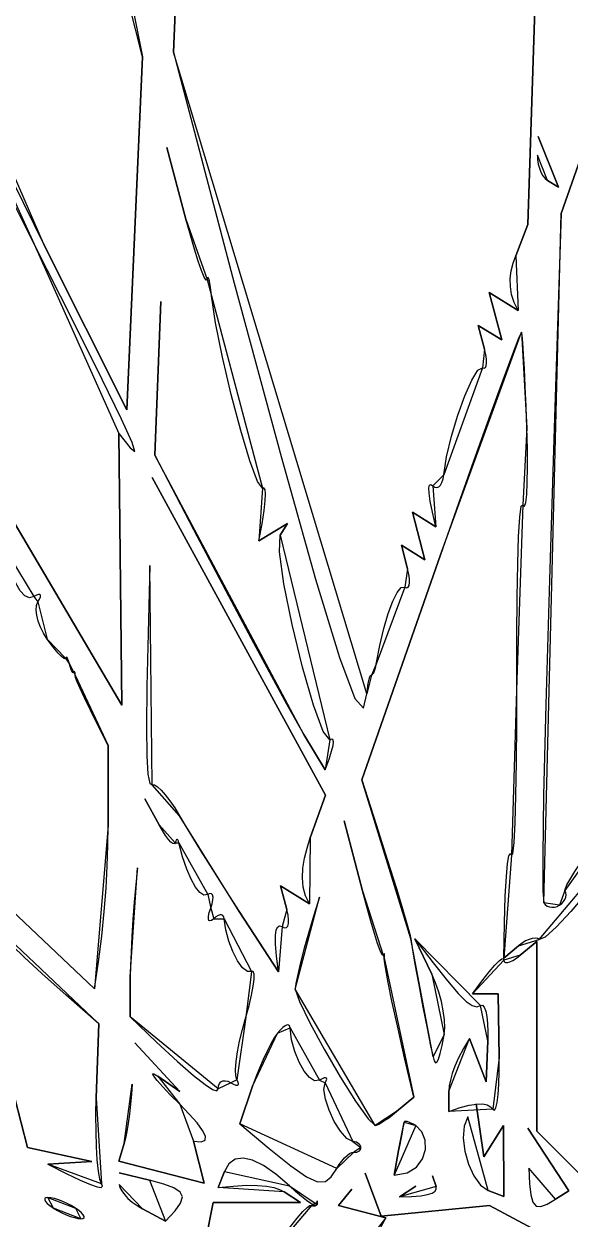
# Model space of a CAD drawing. Extents: x 0.3 to 49.4, y 16 to 54.1.
# Drawn here: x 39.072 to 41.019, y 27.951 to 32.21 of the extents above; entities that cross this region are included whole.
import ezdxf

# ---------------------------------------------------------------- set-up
doc = ezdxf.new("R2010")
doc.units = 0
doc.layers.get('0').update_dxf_attribs({"linetype": 'CONTINUOUS'})

msp = doc.modelspace()

# ---------------------------------------------------------------- linework, layer by layer
at = {"color": 178}
for points in [[(40.8686, 31.4951), (41.0115, 35.8808), (40.8686, 31.4951)], [(37.645, 34.8829), (37.8785, 34.2776), (38.0936, 33.737), (38.2974, 33.2444), (38.4972, 32.7831), (38.7003, 32.3363), (38.9138, 31.8874), (39.1451, 31.4197), (37.645, 34.8829)], [(39.6883, 34.0938), (39.6045, 32.11), (39.6883, 34.0938)], [(39.1086, 31.4247), (38.9292, 31.7819), (38.7733, 32.0996), (38.6328, 32.396), (38.4996, 32.6889), (38.3652, 32.9964), (38.2217, 33.3367), (38.0607, 33.7276), (39.1086, 31.4247)], [(41.6135, 33.3163), (40.9872, 31.5343), (41.6135, 33.3163)], [(39.4941, 32.0932), (39.446, 32.2857), (39.4092, 32.4409), (39.3828, 32.5622), (39.3655, 32.653), (39.3563, 32.7166), (39.3541, 32.7564), (39.3579, 32.7757), (39.4941, 32.0932)], [(39.4388, 30.8351), (39.4941, 32.0932), (39.4388, 30.8351)], [(39.6045, 32.11), (39.8218, 31.2866), (39.9888, 30.6682), (40.1118, 30.2312), (40.1975, 29.9518), (40.2522, 29.8064), (40.2826, 29.7713), (40.295, 29.823), (39.6045, 32.11)], [(40.9774, 31.6282), (40.9051, 31.8084), (40.9774, 31.6282)], [(39.6496, 31.5147), (39.5817, 31.7693), (39.6496, 31.5147)], [(40.9026, 31.7422), (40.9031, 31.7265), (40.9055, 31.7107), (40.9096, 31.6956), (40.9152, 31.6816), (40.9221, 31.6693), (40.93, 31.6593), (40.9388, 31.6521), (40.9026, 31.7422)], [(40.9388, 31.6521), (40.9774, 31.6282), (40.9388, 31.6521)], [(40.9872, 31.5343), (40.9632, 30.8075), (40.9452, 30.2287), (40.9326, 29.7842), (40.9249, 29.4605), (40.9214, 29.2439), (40.9217, 29.121), (40.925, 29.078), (40.9872, 31.5343)], [(39.7246, 31.2993), (39.7212, 31.2971), (39.7146, 31.3081), (39.7052, 31.331), (39.6936, 31.3644), (39.6802, 31.407), (39.6654, 31.4576), (39.6496, 31.5147), (39.7246, 31.2993)], [(40.8253, 31.3841), (40.8686, 31.4951), (40.8253, 31.3841)], [(39.4105, 30.751), (39.4501, 30.6994), (39.4666, 30.6863), (39.4575, 30.7183), (39.4199, 30.8017), (39.351, 30.9429), (39.2482, 31.1485), (39.1086, 31.4247), (39.4105, 30.751)], [(39.1451, 31.4197), (39.4388, 30.8351), (39.1451, 31.4197)], [(40.8339, 31.1893), (40.8195, 31.2173), (40.8105, 31.2457), (40.8062, 31.274), (40.8061, 31.3023), (40.8096, 31.3302), (40.8162, 31.3575), (40.8253, 31.3841), (40.8339, 31.1893)], [(39.7406, 31.2406), (39.7383, 31.2619), (39.7359, 31.2795), (39.7334, 31.2931), (39.7309, 31.3022), (39.7285, 31.3065), (39.7264, 31.3057), (39.7246, 31.2993), (39.7406, 31.2406)], [(39.9221, 30.5558), (39.9044, 30.5789), (39.8772, 30.6524), (39.8446, 30.761), (39.8106, 30.8893), (39.7792, 31.0222), (39.7546, 31.1444), (39.7406, 31.2406), (39.9221, 30.5558)], [(40.7753, 31.0838), (40.7311, 31.2528), (40.7753, 31.0838)], [(40.7311, 31.2528), (40.8339, 31.1893), (40.7311, 31.2528)], [(39.5599, 31.221), (39.5381, 30.6727), (39.5599, 31.221)], [(40.8459, 31.1116), (40.8367, 31.0922), (40.8138, 31.0334), (40.7791, 30.94), (40.7344, 30.8169), (40.6813, 30.6689), (40.6217, 30.501), (40.5573, 30.3179), (40.8459, 31.1116)], [(40.7141, 31.0508), (40.692, 31.1353), (40.7141, 31.0508)], [(40.692, 31.1353), (40.7753, 31.0838), (40.692, 31.1353)], [(40.8651, 30.7706), (40.8623, 30.8469), (40.8593, 30.9175), (40.8563, 30.9803), (40.8533, 31.0332), (40.8505, 31.0741), (40.848, 31.1009), (40.8459, 31.1116), (40.8651, 30.7706)], [(40.7065, 30.9846), (40.7127, 30.9827), (40.7172, 30.9852), (40.7201, 30.9918), (40.7213, 31.0021), (40.7207, 31.0156), (40.7183, 31.032), (40.7141, 31.0508), (40.7065, 30.9846)], [(40.5685, 30.6034), (40.5785, 30.6676), (40.5961, 30.7406), (40.6188, 30.8153), (40.6437, 30.8843), (40.6684, 30.9404), (40.6902, 30.9763), (40.7065, 30.9846), (40.5685, 30.6034)], [(40.8509, 30.4964), (40.8565, 30.4918), (40.861, 30.5046), (40.8644, 30.5331), (40.8666, 30.5756), (40.8675, 30.6305), (40.867, 30.696), (40.8651, 30.7706), (40.8509, 30.4964)], [(39.4209, 29.7816), (39.4105, 30.751), (39.4209, 29.7816)], [(39.5381, 30.6727), (39.6765, 30.4088), (39.7906, 30.1924), (39.8825, 30.0195), (39.9542, 29.8856), (40.0079, 29.7868), (40.0458, 29.7187), (40.0699, 29.6773), (39.5381, 30.6727)], [(40.1467, 29.4617), (39.5293, 30.5934), (40.1467, 29.4617)], [(40.5295, 30.5643), (40.5371, 30.5592), (40.5444, 30.5581), (40.5513, 30.5607), (40.5573, 30.5668), (40.5624, 30.5761), (40.5662, 30.5884), (40.5685, 30.6034), (40.5295, 30.5643)], [(38.9609, 30.56), (39.4209, 29.7816), (38.9609, 30.56)], [(39.9096, 30.3673), (39.9207, 30.4282), (39.928, 30.4758), (39.9319, 30.5111), (39.9329, 30.5355), (39.9314, 30.5502), (39.9276, 30.5566), (39.9221, 30.5558), (39.9096, 30.3673)], [(40.5403, 30.418), (40.5282, 30.47), (40.5203, 30.5096), (40.5163, 30.5381), (40.5156, 30.5567), (40.5179, 30.5664), (40.5227, 30.5685), (40.5295, 30.5643), (40.5403, 30.418)], [(40.5012, 30.3005), (40.457, 30.4695), (40.5012, 30.3005)], [(40.457, 30.4695), (40.5403, 30.418), (40.457, 30.4695)], [(40.8288, 29.8738), (40.8287, 30.028), (40.8299, 30.1668), (40.8323, 30.2863), (40.8357, 30.3829), (40.8401, 30.4527), (40.8452, 30.4918), (40.8509, 30.4964), (40.8288, 29.8738)], [(40.0114, 30.4302), (39.9096, 30.3673), (40.0114, 30.4302)], [(39.9854, 30.3881), (40.0114, 30.4302), (39.9854, 30.3881)], [(40.163, 29.6587), (40.1385, 29.6883), (40.104, 29.7827), (40.0653, 29.9179), (40.0282, 30.0701), (39.9987, 30.2152), (39.9825, 30.3292), (39.9854, 30.3881), (40.163, 29.6587)], [(39.1074, 30.169), (39.0917, 30.1652), (39.0753, 30.1722), (39.0588, 30.1896), (39.0423, 30.2166), (39.0264, 30.2526), (39.0114, 30.2972), (38.9976, 30.3495), (39.1074, 30.169)], [(40.4399, 30.2675), (40.4178, 30.352), (40.4399, 30.2675)], [(40.4178, 30.352), (40.5012, 30.3005), (40.4178, 30.352)], [(40.5573, 30.3179), (40.2764, 29.5161), (40.5573, 30.3179)], [(39.5206, 30.2805), (39.5143, 30.0387), (39.5104, 29.8482), (39.509, 29.7041), (39.5101, 29.6018), (39.5139, 29.5365), (39.5202, 29.5034), (39.5293, 29.4977), (39.5206, 30.2805)], [(40.4297, 30.203), (40.4365, 30.2006), (40.4416, 30.2028), (40.445, 30.2091), (40.4466, 30.2191), (40.4463, 30.2324), (40.4441, 30.2487), (40.4399, 30.2675), (40.4297, 30.203)], [(40.3281, 29.9285), (40.3405, 29.9951), (40.3549, 30.056), (40.3705, 30.1091), (40.3866, 30.1524), (40.4023, 30.1839), (40.4169, 30.2014), (40.4297, 30.203), (40.3281, 29.9285)], [(39.1219, 30.15), (39.1276, 30.1604), (39.1307, 30.1683), (39.1311, 30.1737), (39.1289, 30.1765), (39.1242, 30.1768), (39.117, 30.1743), (39.1074, 30.169), (39.1219, 30.15)], [(39.155, 30.0178), (39.1418, 30.0389), (39.1311, 30.0606), (39.123, 30.0821), (39.1179, 30.1026), (39.1159, 30.1213), (39.1171, 30.1374), (39.1219, 30.15), (39.155, 30.0178)], [(39.2205, 29.9492), (39.2179, 29.9473), (39.2123, 29.9499), (39.2043, 29.9568), (39.1941, 29.9675), (39.1822, 29.9814), (39.1691, 29.9984), (39.155, 30.0178), (39.2205, 29.9492)], [(39.2342, 29.9285), (39.232, 29.937), (39.2297, 29.9438), (39.2275, 29.9489), (39.2254, 29.9521), (39.2234, 29.9533), (39.2218, 29.9524), (39.2205, 29.9492), (39.2342, 29.9285)], [(39.2492, 29.8991), (39.2476, 29.8979), (39.2457, 29.8988), (39.2435, 29.9017), (39.2412, 29.9062), (39.2388, 29.9123), (39.2364, 29.9198), (39.2342, 29.9285), (39.2492, 29.8991)], [(40.3105, 29.8893), (40.3132, 29.8904), (40.316, 29.8933), (40.3189, 29.898), (40.3216, 29.9041), (40.3241, 29.9113), (40.3263, 29.9196), (40.3281, 29.9285), (40.3105, 29.8893)], [(39.2544, 29.8889), (39.2544, 29.8932), (39.2541, 29.8967), (39.2536, 29.8993), (39.2528, 29.9008), (39.2518, 29.9014), (39.2506, 29.9008), (39.2492, 29.8991), (39.2544, 29.8889)], [(39.3727, 29.6387), (39.337, 29.7081), (39.3088, 29.7644), (39.2872, 29.8086), (39.2717, 29.842), (39.2615, 29.8657), (39.256, 29.881), (39.2544, 29.8889), (39.3727, 29.6387)], [(40.295, 29.823), (40.2963, 29.8381), (40.298, 29.8521), (40.3001, 29.8644), (40.3025, 29.8747), (40.3051, 29.8826), (40.3078, 29.8876), (40.3105, 29.8893), (40.295, 29.823)], [(40.8105, 29.2471), (40.8154, 29.2527), (40.8197, 29.2926), (40.8233, 29.3631), (40.8261, 29.4603), (40.8281, 29.5804), (40.829, 29.7195), (40.8288, 29.8738), (40.8105, 29.2471)], [(41.0008, 29.1212), (41.008, 29.1423), (41.0365, 29.1897), (41.0837, 29.2597), (41.1472, 29.3489), (41.2245, 29.4537), (41.313, 29.5706), (41.4102, 29.6961), (41.0008, 29.1212)], [(40.0699, 29.6773), (40.146, 29.5522), (40.0699, 29.6773)], [(40.146, 29.5522), (40.1596, 29.5893), (40.1687, 29.6178), (40.1738, 29.6384), (40.1753, 29.6519), (40.1737, 29.6593), (40.1695, 29.6613), (40.163, 29.6587), (40.146, 29.5522)], [(39.3723, 29.3528), (39.3727, 29.6387), (39.3723, 29.3528)], [(39.5293, 29.4977), (39.5369, 29.4979), (39.5476, 29.4916), (39.5608, 29.4797), (39.5759, 29.4626), (39.5923, 29.4412), (39.6094, 29.4161), (39.6266, 29.3879), (39.5293, 29.4977)], [(40.2764, 29.5161), (40.3276, 29.3571), (40.3685, 29.2287), (40.4, 29.1282), (40.423, 29.0527), (40.4386, 28.9996), (40.4476, 28.9661), (40.4511, 28.9494), (40.2764, 29.5161)], [(39.5536, 29.3553), (39.5023, 29.4478), (39.5536, 29.3553)], [(40.0929, 29.3091), (40.1467, 29.4617), (40.0929, 29.3091)], [(39.323, 28.7713), (39.3376, 28.8674), (39.3493, 28.9592), (39.3582, 29.0468), (39.3647, 29.13), (39.369, 29.2088), (39.3714, 29.2831), (39.3723, 29.3528), (39.323, 28.7713)], [(39.6112, 29.2921), (39.6084, 29.2878), (39.6032, 29.2886), (39.5959, 29.2941), (39.587, 29.3039), (39.5767, 29.3176), (39.5655, 29.3349), (39.5536, 29.3553), (39.6112, 29.2921)], [(39.6266, 29.3879), (39.6469, 29.3535), (39.6727, 29.311), (39.7028, 29.2622), (39.7358, 29.2094), (39.7704, 29.1546), (39.8053, 29.0998), (39.8393, 29.0473), (39.6266, 29.3879)], [(40.2788, 29.1202), (40.2134, 29.3694), (40.2788, 29.1202)], [(40.0898, 29.0744), (40.076, 29.103), (40.068, 29.134), (40.0652, 29.167), (40.0668, 29.2015), (40.0724, 29.2369), (40.0813, 29.273), (40.0929, 29.3091), (40.0898, 29.0744)], [(39.6243, 29.2921), (39.6226, 29.298), (39.6207, 29.302), (39.6186, 29.3039), (39.6166, 29.3039), (39.6146, 29.302), (39.6128, 29.298), (39.6112, 29.2921), (39.6243, 29.2921)], [(39.7275, 29.1075), (39.7138, 29.1054), (39.6989, 29.1143), (39.6833, 29.1333), (39.6675, 29.1615), (39.6521, 29.198), (39.6375, 29.2418), (39.6243, 29.2921), (39.7275, 29.1075)], [(38.8439, 29.2235), (39.323, 28.7713), (38.8439, 29.2235)], [(40.7826, 28.881), (40.7851, 29.0056), (40.7882, 29.1015), (40.7919, 29.1715), (40.796, 29.2184), (40.8006, 29.2448), (40.8055, 29.2534), (40.8105, 29.2471), (40.7826, 28.881)], [(41.1743, 29.2609), (41.1607, 29.2275), (41.1254, 29.1743), (41.0766, 29.1109), (41.0223, 29.0468), (40.9709, 28.9918), (40.9303, 28.9553), (40.9088, 28.9472), (41.1743, 29.2609)], [(39.4766, 29.2026), (39.4708, 29.1428), (39.4654, 29.0805), (39.4606, 29.018), (39.4567, 28.9578), (39.4536, 28.9022), (39.4517, 28.8537), (39.451, 28.8145), (39.4766, 29.2026)], [(40.0091, 29.0534), (39.987, 29.1379), (40.0091, 29.0534)], [(39.987, 29.1379), (40.0898, 29.0744), (39.987, 29.1379)], [(39.7381, 29.0591), (39.7429, 29.0747), (39.7456, 29.0879), (39.7461, 29.0984), (39.7444, 29.1059), (39.7408, 29.1101), (39.7351, 29.1107), (39.7275, 29.1075), (39.7381, 29.0591)], [(40.126, 29.0979), (40.106, 29.0343), (40.0877, 28.973), (40.0715, 28.916), (40.0581, 28.8652), (40.0479, 28.8226), (40.0415, 28.7904), (40.0394, 28.7704), (40.126, 29.0979)], [(40.3527, 28.8906), (40.349, 28.8928), (40.3423, 28.9075), (40.333, 28.9333), (40.3215, 28.9689), (40.3084, 29.0129), (40.294, 29.0638), (40.2788, 29.1202), (40.3527, 28.8906)], [(40.9818, 29.0689), (40.9898, 29.075), (40.9962, 29.082), (41.001, 29.0897), (41.0039, 29.0978), (41.005, 29.106), (41.004, 29.1139), (41.0008, 29.1212), (40.9818, 29.0689)], [(39.7483, 29.0212), (39.7404, 29.0151), (39.7345, 29.0131), (39.7308, 29.015), (39.7293, 29.0208), (39.7299, 29.0301), (39.7328, 29.043), (39.7381, 29.0591), (39.7483, 29.0212)], [(39.9925, 28.9928), (40.0014, 28.989), (40.0082, 28.9897), (40.0129, 28.9947), (40.0154, 29.0038), (40.0156, 29.0167), (40.0135, 29.0333), (40.0091, 29.0534), (39.9925, 28.9928)], [(40.925, 29.078), (40.9305, 29.0713), (40.9374, 29.0663), (40.9455, 29.0631), (40.9543, 29.0617), (40.9635, 29.0621), (40.9728, 29.0645), (40.9818, 29.0689), (40.925, 29.078)], [(39.7858, 29.0212), (39.7845, 29.0278), (39.7814, 29.0322), (39.7768, 29.0344), (39.771, 29.0344), (39.7641, 29.0322), (39.7565, 29.0278), (39.7483, 29.0212), (39.7858, 29.0212)], [(39.8832, 28.8327), (39.8684, 28.8325), (39.8513, 28.8462), (39.8336, 28.8709), (39.8167, 28.9037), (39.802, 28.9416), (39.7913, 28.9818), (39.7858, 29.0212), (39.8832, 28.8327)], [(39.8393, 29.0473), (39.9795, 28.8319), (39.8393, 29.0473)], [(39.9795, 28.8319), (39.9726, 28.8875), (39.9692, 28.93), (39.969, 28.9609), (39.9716, 28.9812), (39.9765, 28.9925), (39.9836, 28.9959), (39.9925, 28.9928), (39.9795, 28.8319)], [(39.3385, 28.6468), (39.2229, 28.7481), (39.1351, 28.8264), (39.0725, 28.8839), (39.0323, 28.9227), (39.0119, 28.9451), (39.0086, 28.9533), (39.0196, 28.9494), (39.3385, 28.6468)], [(40.4511, 28.9494), (40.456, 28.917), (40.4661, 28.8593), (40.4796, 28.7859), (40.4946, 28.7064), (40.5093, 28.6305), (40.522, 28.5679), (40.5306, 28.5283), (40.4511, 28.9494)], [(40.5262, 28.824), (40.4655, 28.9494), (40.5262, 28.824)], [(40.4655, 28.9494), (40.5309, 28.864), (40.5817, 28.8001), (40.6203, 28.755), (40.6491, 28.7262), (40.6704, 28.7112), (40.6867, 28.7073), (40.7003, 28.7119), (40.4655, 28.9494)], [(40.8352, 28.9247), (40.7826, 28.881), (40.8352, 28.9247)], [(40.9088, 28.9472), (40.9026, 28.9509), (40.8942, 28.952), (40.8841, 28.9508), (40.8727, 28.9473), (40.8604, 28.9417), (40.8478, 28.9341), (40.8352, 28.9247), (40.9088, 28.9472)], [(40.8414, 28.8906), (40.9001, 28.9394), (40.8414, 28.8906)], [(40.9001, 28.9394), (40.9001, 28.264), (40.9001, 28.9394)], [(40.3567, 28.8816), (40.3575, 28.8877), (40.3578, 28.8922), (40.3576, 28.8952), (40.357, 28.8966), (40.3559, 28.8963), (40.3545, 28.8943), (40.3527, 28.8906), (40.3567, 28.8816)], [(40.4616, 28.3847), (40.429, 28.5257), (40.4034, 28.6392), (40.384, 28.7277), (40.3703, 28.7937), (40.3617, 28.8397), (40.3573, 28.8682), (40.3567, 28.8816), (40.4616, 28.3847)], [(40.7826, 28.8737), (40.7842, 28.8677), (40.7886, 28.8647), (40.7956, 28.8646), (40.8047, 28.8672), (40.8156, 28.8725), (40.828, 28.8803), (40.8414, 28.8906), (40.7826, 28.8737)], [(40.6715, 28.7536), (40.7047, 28.7982), (40.7312, 28.832), (40.7514, 28.8558), (40.766, 28.8709), (40.7757, 28.8782), (40.781, 28.8788), (40.7826, 28.8737), (40.6715, 28.7536)], [(39.451, 28.8145), (39.451, 28.6715), (39.451, 28.8145)], [(39.8626, 28.67), (39.8744, 28.7115), (39.8834, 28.7486), (39.8896, 28.7803), (39.8928, 28.8056), (39.8929, 28.8234), (39.8897, 28.8328), (39.8832, 28.8327), (39.8626, 28.67)], [(40.5702, 28.6085), (40.5724, 28.6324), (40.5713, 28.6608), (40.5672, 28.6924), (40.5604, 28.7258), (40.5511, 28.7597), (40.5396, 28.7929), (40.5262, 28.824), (40.5702, 28.6085)], [(40.0394, 28.7704), (40.0538, 28.7262), (40.0908, 28.65), (40.142, 28.5558), (40.1993, 28.458), (40.2542, 28.3705), (40.2986, 28.3077), (40.3241, 28.2836), (40.0394, 28.7704)], [(40.7631, 28.7534), (40.6715, 28.7536), (40.7631, 28.7534)], [(40.7664, 28.5267), (40.7631, 28.7534), (40.7664, 28.5267)], [(40.7003, 28.7119), (40.7071, 28.7124), (40.7131, 28.7053), (40.7182, 28.6916), (40.7221, 28.672), (40.7247, 28.6473), (40.726, 28.6182), (40.7256, 28.5855), (40.7003, 28.7119)], [(39.451, 28.6715), (39.5448, 28.5812), (39.6193, 28.5122), (39.6763, 28.4625), (39.7175, 28.4299), (39.7447, 28.4125), (39.7597, 28.4082), (39.7643, 28.415), (39.451, 28.6715)], [(39.831, 28.4471), (39.827, 28.4608), (39.8262, 28.4828), (39.8283, 28.5118), (39.8332, 28.5463), (39.8407, 28.5851), (39.8506, 28.6268), (39.8626, 28.67), (39.831, 28.4471)], [(39.3299, 28.3831), (39.3385, 28.6468), (39.3299, 28.3831)], [(40.0208, 28.6323), (40.0192, 28.6389), (40.0156, 28.6422), (40.0101, 28.6423), (40.0031, 28.6392), (39.9948, 28.6332), (39.9856, 28.6243), (39.9756, 28.6127), (40.0208, 28.6323)], [(40.1257, 28.4457), (40.1084, 28.4435), (40.0895, 28.4552), (40.0704, 28.4781), (40.0526, 28.5098), (40.0374, 28.5478), (40.0264, 28.5894), (40.0208, 28.6323), (40.1257, 28.4457)], [(39.9756, 28.6127), (39.9645, 28.5966), (39.952, 28.5749), (39.9387, 28.5488), (39.9249, 28.5195), (39.9114, 28.4881), (39.8987, 28.4558), (39.8872, 28.4237), (39.9756, 28.6127)], [(40.5306, 28.5283), (40.5351, 28.5141), (40.5397, 28.5078), (40.5446, 28.51), (40.5499, 28.5208), (40.5559, 28.5406), (40.5626, 28.5698), (40.5702, 28.6085), (40.5306, 28.5283)], [(40.6609, 28.5947), (40.6391, 28.5582), (40.6217, 28.5253), (40.6084, 28.4958), (40.5987, 28.4693), (40.5922, 28.4458), (40.5886, 28.425), (40.5874, 28.4067), (40.6609, 28.5947)], [(40.7204, 28.4402), (40.6609, 28.5947), (40.7204, 28.4402)], [(40.7256, 28.5855), (40.7204, 28.4402), (40.7256, 28.5855)], [(38.9939, 28.5577), (39.0839, 28.2052), (38.9939, 28.5577)], [(39.6273, 28.4056), (39.4671, 28.5786), (39.6273, 28.4056)], [(40.7436, 28.342), (40.7495, 28.3384), (40.7547, 28.3467), (40.7592, 28.3657), (40.7627, 28.3944), (40.7651, 28.4315), (40.7664, 28.476), (40.7664, 28.5267), (40.7436, 28.342)], [(39.6273, 28.3598), (39.5935, 28.3937), (39.5665, 28.422), (39.5467, 28.4443), (39.5345, 28.4599), (39.5305, 28.4681), (39.5352, 28.4683), (39.5489, 28.46), (39.6273, 28.3598)], [(39.5489, 28.46), (39.6273, 28.4056), (39.5489, 28.46)], [(39.4579, 28.4311), (39.4552, 28.3957), (39.4518, 28.3599), (39.4478, 28.325), (39.4433, 28.2922), (39.4386, 28.263), (39.4339, 28.2385), (39.4292, 28.2201), (39.4579, 28.4311)], [(39.7643, 28.415), (39.7655, 28.4256), (39.7689, 28.434), (39.7742, 28.4398), (39.7812, 28.4432), (39.7896, 28.4438), (39.7992, 28.4416), (39.8096, 28.4365), (39.7643, 28.415)], [(39.8096, 28.4365), (39.8194, 28.431), (39.8271, 28.428), (39.8327, 28.4273), (39.836, 28.429), (39.8369, 28.4329), (39.8353, 28.4389), (39.831, 28.4471), (39.8096, 28.4365)], [(39.8872, 28.4237), (39.8421, 28.2898), (39.8872, 28.4237)], [(40.1459, 28.436), (40.1498, 28.4435), (40.1513, 28.4491), (40.1504, 28.4527), (40.1473, 28.4542), (40.142, 28.4535), (40.1348, 28.4507), (40.1257, 28.4457), (40.1459, 28.436)], [(40.2441, 28.2274), (40.223, 28.2381), (40.2003, 28.2635), (40.1785, 28.2985), (40.1597, 28.3383), (40.1465, 28.3778), (40.1411, 28.412), (40.1459, 28.436), (40.2441, 28.2274)], [(39.3483, 28.0759), (39.3424, 28.0928), (39.3374, 28.1219), (39.3334, 28.1612), (39.3305, 28.2089), (39.3289, 28.263), (39.3287, 28.3217), (39.3299, 28.3831), (39.3483, 28.0759)], [(40.4007, 28.3341), (40.4616, 28.3847), (40.4007, 28.3341)], [(40.5874, 28.4067), (40.5868, 28.3339), (40.5874, 28.4067)], [(39.676, 28.2282), (39.7042, 28.2254), (39.718, 28.2316), (39.7191, 28.2457), (39.7089, 28.2667), (39.6892, 28.2934), (39.6615, 28.3248), (39.6273, 28.3598), (39.676, 28.2282)], [(40.3241, 28.2836), (40.3293, 28.2849), (40.3372, 28.2887), (40.3473, 28.2947), (40.3592, 28.3026), (40.3724, 28.3119), (40.3864, 28.3226), (40.4007, 28.3341), (40.3241, 28.2836)], [(40.5868, 28.3339), (40.6267, 28.3478), (40.6597, 28.3566), (40.6866, 28.3607), (40.7078, 28.3608), (40.724, 28.3574), (40.7358, 28.3509), (40.7436, 28.342), (40.5868, 28.3339)], [(40.7114, 28.173), (40.6846, 28.3619), (40.7114, 28.173)], [(39.8421, 28.2898), (39.946, 28.2019), (40.0236, 28.1399), (40.0796, 28.1013), (40.119, 28.0836), (40.1468, 28.0842), (40.1678, 28.1007), (40.1869, 28.1304), (39.8421, 28.2898)], [(40.4272, 28.2957), (40.4261, 28.2906), (40.4243, 28.2814), (40.4218, 28.2687), (40.4188, 28.2531), (40.4154, 28.2353), (40.4117, 28.2159), (40.4079, 28.1954), (40.4272, 28.2957)], [(40.4693, 28.2836), (40.4603, 28.2888), (40.4518, 28.293), (40.4442, 28.296), (40.4377, 28.2979), (40.4325, 28.2985), (40.4289, 28.2978), (40.4272, 28.2957), (40.4693, 28.2836)], [(40.6541, 28.3147), (40.6414, 28.2812), (40.6385, 28.2389), (40.6441, 28.1925), (40.6571, 28.1462), (40.6761, 28.1046), (40.6999, 28.0719), (40.7274, 28.0526), (40.6541, 28.3147)], [(40.3915, 28.1073), (40.438, 28.1151), (40.4717, 28.1357), (40.4933, 28.1648), (40.5033, 28.1983), (40.5023, 28.2321), (40.4907, 28.2619), (40.4693, 28.2836), (40.3915, 28.1073)], [(40.7814, 28.2836), (40.7114, 28.173), (40.7814, 28.2836)], [(40.7826, 28.0314), (40.7814, 28.2836), (40.7826, 28.0314)], [(41.0146, 28.0513), (40.8684, 28.2741), (41.0146, 28.0513)], [(40.9001, 28.264), (41.0748, 28.0893), (40.9001, 28.264)], [(39.0839, 28.2052), (39.3139, 28.1558), (39.0839, 28.2052)], [(39.4292, 28.2201), (39.4098, 28.1565), (39.4292, 28.2201)], [(39.715, 28.0791), (39.676, 28.2282), (39.715, 28.0791)], [(40.2735, 28.2052), (40.2727, 28.2098), (40.2705, 28.2141), (40.267, 28.218), (40.2625, 28.2215), (40.257, 28.2243), (40.2508, 28.2263), (40.2441, 28.2274), (40.2735, 28.2052)], [(40.2476, 28.1892), (40.2535, 28.1889), (40.259, 28.1896), (40.2638, 28.1913), (40.2678, 28.1938), (40.2708, 28.197), (40.2728, 28.2009), (40.2735, 28.2052), (40.2476, 28.1892)], [(40.0181, 28.0689), (39.9695, 28.1109), (39.9257, 28.1415), (39.8868, 28.1605), (39.8531, 28.168), (39.8251, 28.1638), (39.8028, 28.1479), (39.7868, 28.1203), (40.0181, 28.0689)], [(40.1869, 28.1304), (40.1956, 28.1446), (40.2049, 28.1574), (40.2144, 28.1685), (40.2238, 28.1776), (40.2327, 28.1843), (40.2408, 28.1883), (40.2476, 28.1892), (40.1869, 28.1304)], [(40.4079, 28.1954), (40.3915, 28.1073), (40.4079, 28.1954)], [(39.3139, 28.1558), (39.1573, 28.146), (39.3139, 28.1558)], [(39.1573, 28.146), (39.2222, 28.1129), (39.2722, 28.089), (39.3086, 28.0735), (39.333, 28.0653), (39.3468, 28.0636), (39.3514, 28.0674), (39.3483, 28.0759), (39.1573, 28.146)], [(39.4098, 28.1565), (39.715, 28.0791), (39.4098, 28.1565)], [(39.5195, 28.0888), (39.4118, 28.1158), (39.5195, 28.0888)], [(39.7868, 28.1203), (39.7647, 28.0626), (39.7868, 28.1203)], [(40.3453, 27.9615), (40.2888, 28.1142), (40.3453, 27.9615)], [(40.8725, 28.132), (40.8749, 28.0766), (40.8792, 28.0366), (40.8866, 28.0105), (40.898, 27.9971), (40.9145, 27.9953), (40.9372, 28.0037), (40.9671, 28.0212), (40.8725, 28.132)], [(39.4118, 28.0738), (39.414, 28.063), (39.4203, 28.0508), (39.43, 28.0378), (39.4428, 28.0244), (39.4582, 28.0112), (39.4755, 27.9988), (39.4944, 27.9876), (39.4118, 28.0738)], [(39.5769, 27.9434), (39.6106, 27.9794), (39.6306, 28.0076), (39.6368, 28.0296), (39.6289, 28.047), (39.6068, 28.0616), (39.5704, 28.075), (39.5195, 28.0888), (39.5769, 27.9434)], [(40.5411, 28.0669), (40.5281, 28.1048), (40.5411, 28.0669)], [(39.7647, 28.0626), (39.8189, 28.0684), (39.8652, 28.0709), (39.9041, 28.0706), (39.9363, 28.0677), (39.9625, 28.0626), (39.9833, 28.0557), (39.9993, 28.0474), (39.7647, 28.0626)], [(39.9993, 28.0474), (40.0581, 28.0094), (39.9993, 28.0474)], [(40.1168, 28.0026), (40.1142, 27.999), (40.1067, 28.0005), (40.0951, 28.0065), (40.0797, 28.0168), (40.0614, 28.0309), (40.0406, 28.0484), (40.0181, 28.0689), (40.1168, 28.0026)], [(40.2411, 28.0568), (40.1935, 27.9994), (40.2411, 28.0568)], [(40.4693, 28.0675), (40.4106, 28.0302), (40.4693, 28.0675)], [(40.4106, 28.0302), (40.4532, 28.0308), (40.4864, 28.0334), (40.5109, 28.0377), (40.5278, 28.0434), (40.5378, 28.0503), (40.542, 28.0583), (40.5411, 28.0669), (40.4106, 28.0302)], [(40.7274, 28.0526), (40.7826, 28.0314), (40.7274, 28.0526)], [(40.9671, 28.0212), (41.0146, 28.0513), (40.9671, 28.0212)], [(39.1573, 28.0278), (39.1499, 28.0268), (39.1461, 28.0239), (39.1458, 28.0194), (39.1488, 28.0135), (39.1551, 28.0065), (39.1645, 27.9985), (39.1769, 27.9898), (39.1573, 28.0278)], [(39.2552, 27.9898), (39.2407, 27.9985), (39.2254, 28.0065), (39.2099, 28.0135), (39.1947, 28.0194), (39.1805, 28.0239), (39.1678, 28.0268), (39.1573, 28.0278), (39.2552, 27.9898)], [(39.1769, 27.9898), (39.1913, 27.9811), (39.2066, 27.9732), (39.2222, 27.9661), (39.2374, 27.9602), (39.2516, 27.9557), (39.2643, 27.9529), (39.2748, 27.9519), (39.1769, 27.9898)], [(39.2748, 27.9519), (39.2822, 27.9529), (39.286, 27.9557), (39.2863, 27.9602), (39.2832, 27.9661), (39.277, 27.9732), (39.2676, 27.9811), (39.2552, 27.9898), (39.2748, 27.9519)], [(39.4944, 27.9876), (39.5769, 27.9434), (39.4944, 27.9876)], [(39.7466, 28.0094), (39.7194, 27.8723), (39.7466, 28.0094)], [(40.0581, 28.0094), (39.7466, 28.0094), (40.0581, 28.0094)], [(39.9466, 27.8202), (39.9868, 27.8766), (40.0197, 27.9208), (40.0461, 27.9541), (40.0664, 27.9774), (40.0814, 27.9921), (40.0917, 27.9991), (40.098, 27.9996), (39.9466, 27.8202)], [(40.098, 27.9996), (40.1023, 27.9979), (40.1063, 27.9973), (40.1098, 27.9978), (40.1127, 27.9993), (40.1149, 28.0018), (40.1163, 28.0052), (40.1168, 28.0094), (40.098, 27.9996)], [(40.1168, 28.0094), (40.1168, 28.0132), (40.1168, 28.0153), (40.1168, 28.0158), (40.1168, 28.0148), (40.1168, 28.0122), (40.1168, 28.0081), (40.1168, 28.0026), (40.1168, 28.0094)], [(40.1935, 27.9994), (40.3626, 27.9552), (40.1935, 27.9994)], [(40.732, 27.9987), (40.3453, 27.9615), (40.732, 27.9987)], [(40.9181, 27.8991), (40.732, 27.9987), (40.9181, 27.8991)], [(40.3626, 27.9552), (40.2849, 27.8575), (40.222, 27.768), (40.1737, 27.6883), (40.1397, 27.6201), (40.1199, 27.5652), (40.1141, 27.5251), (40.1219, 27.5017), (40.3626, 27.9552)]]:
    msp.add_lwpolyline(points, dxfattribs=at)

doc.saveas('drawing.dxf')
